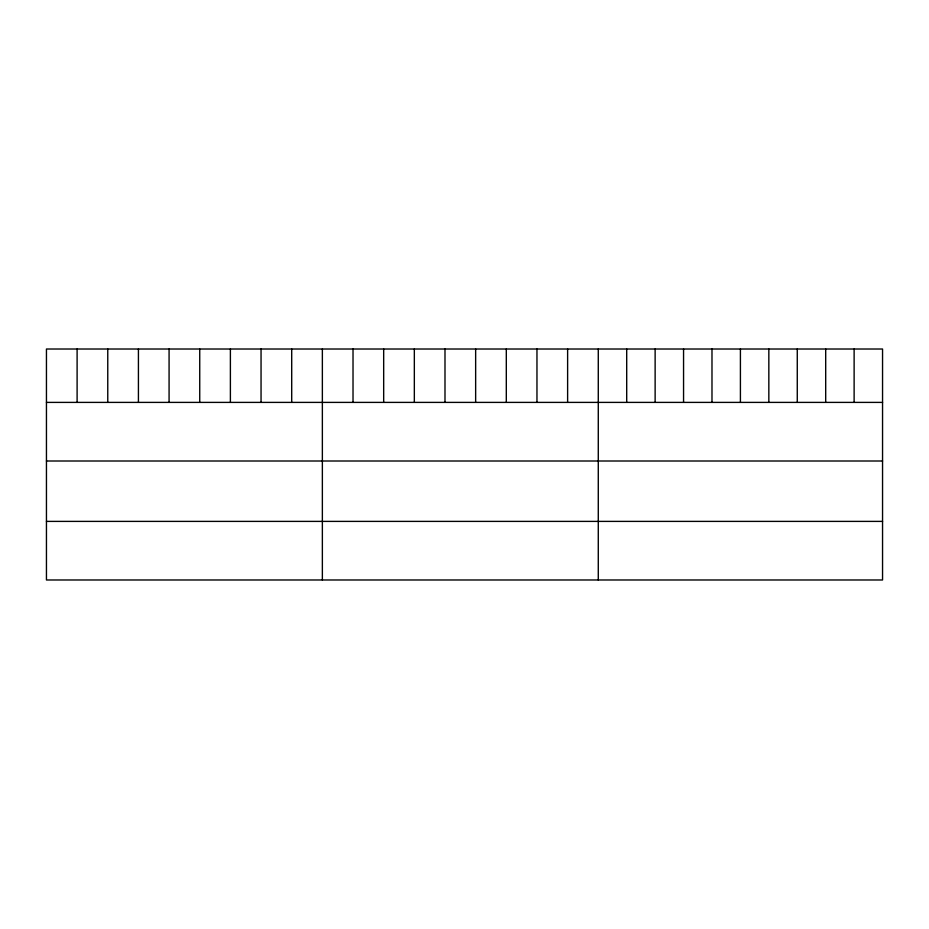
<?xml version="1.0" encoding="UTF-8"?>
<svg xmlns="http://www.w3.org/2000/svg" width="929" height="929" viewBox="0 0 929 929"><rect width="100%" height="100%" fill="white"/><g stroke="black" fill="none" stroke-linecap="round" stroke-linejoin="round"><path stroke-width="1.39" d="M882.55 402.396L882.55 579.986L46.45 579.986L46.45 349.014L882.55 349.014L882.55 402.396L46.45 402.396M46.45 461.005L882.55 461.005M46.45 521.39L882.55 521.39M854.123 349.014L854.123 402.396M825.695 349.014L825.695 402.396M797.268 349.014L797.268 402.396M768.84 349.014L768.84 402.396M740.413 349.014L740.413 402.396M711.986 349.014L711.986 402.396M683.558 349.014L683.558 402.396M655.131 349.014L655.131 402.396M626.703 349.014L626.703 402.396M598.276 349.014L598.276 579.986M567.619 349.014L567.619 402.396M536.962 349.014L536.962 402.396M506.305 349.014L506.305 402.396M475.648 349.014L475.648 402.396M444.991 349.014L444.991 402.396M414.334 349.014L414.334 402.396M383.677 349.014L383.677 402.396M353.02 349.014L353.02 402.396M322.363 349.014L322.363 579.986M291.706 349.014L291.706 402.396M261.049 349.014L261.049 402.396M230.392 349.014L230.392 402.396M199.735 349.014L199.735 402.396M169.078 349.014L169.078 402.396M138.421 349.014L138.421 402.396M107.764 349.014L107.764 402.396M77.107 349.014L77.107 402.396"/></g></svg>
